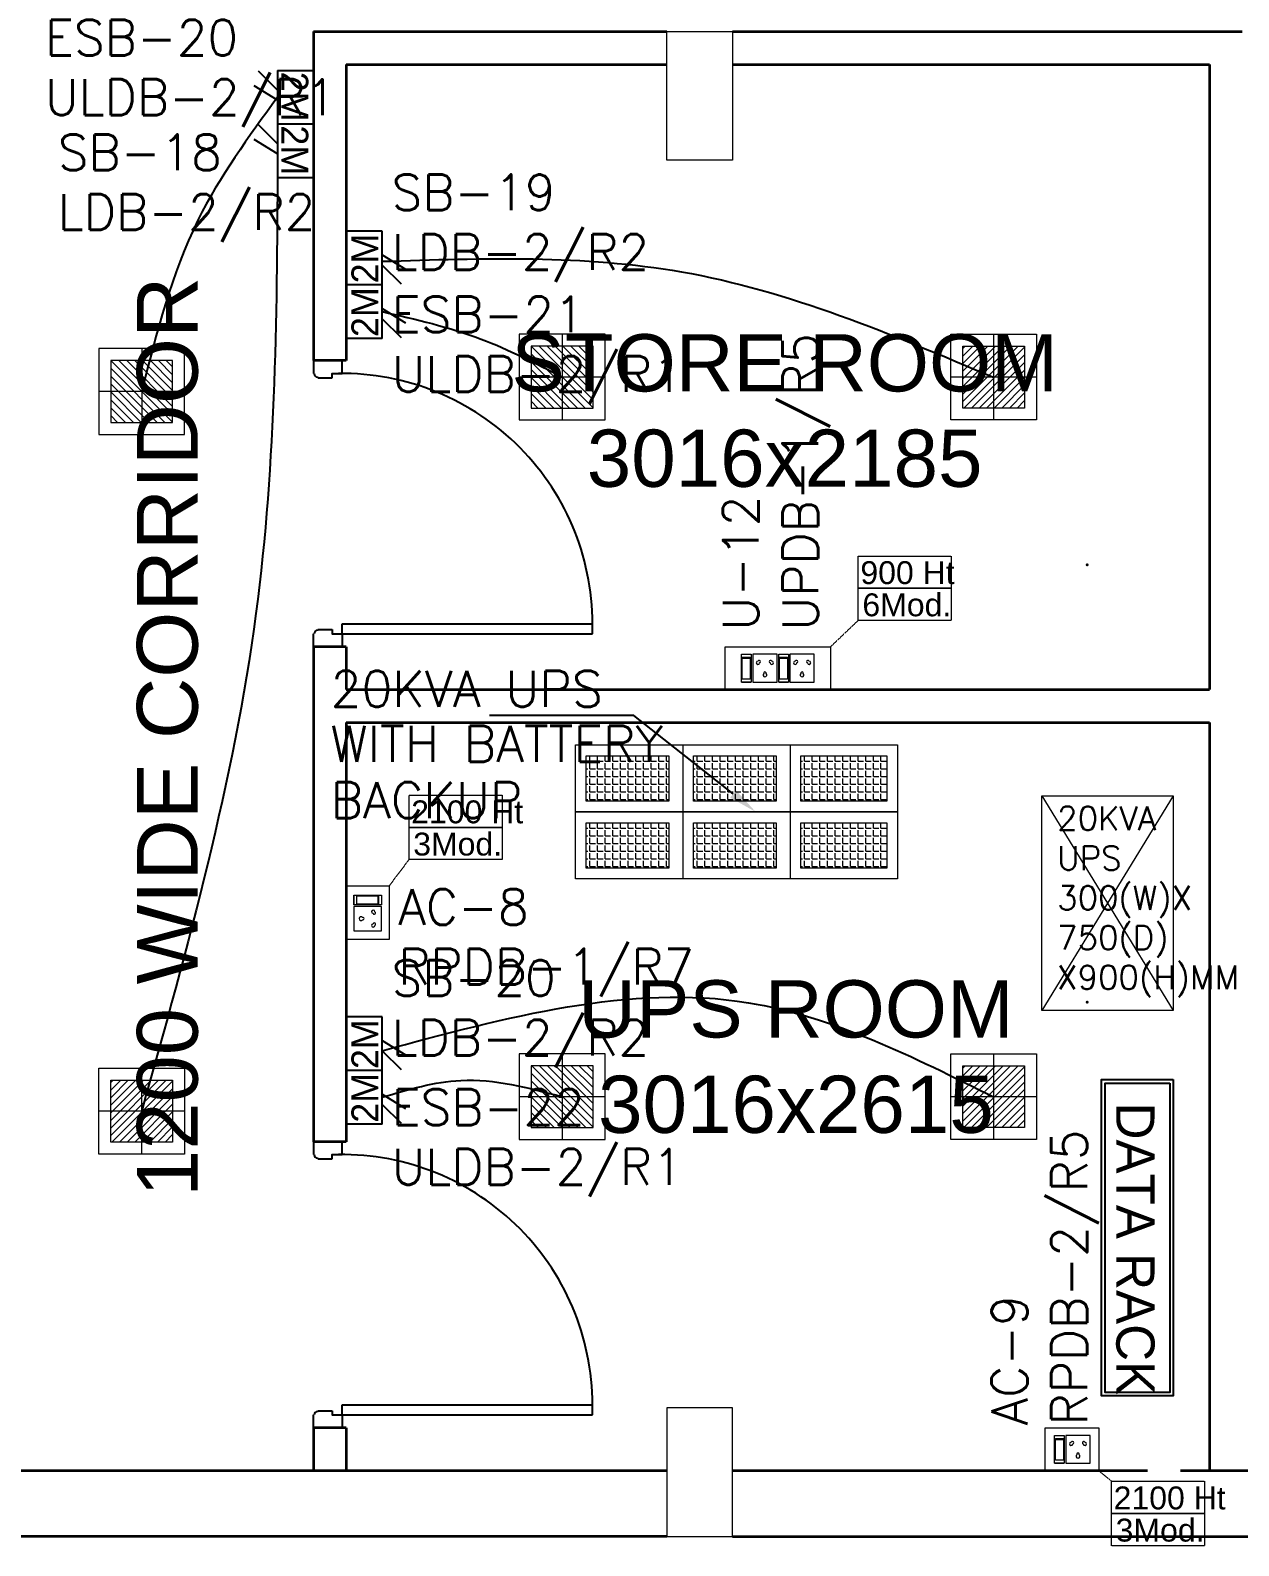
# Model space of a CAD drawing. Extents: x 2982526 to 3410143, y -1442121 to -1332990.
# Drawn here: x 3078199 to 3082421, y -1375402 to -1370105 of the extents above; entities that cross this region are included whole.
import ezdxf
from ezdxf import colors
from ezdxf.entities.mleader import LeaderData, LeaderLine
from ezdxf.enums import TextEntityAlignment as Align
from ezdxf.math import Vec2, Vec3

# ---------------------------------------------------------------- set-up
doc = ezdxf.new("R2010")
doc.units = 0
doc.header["$MEASUREMENT"] = 0
for name, pattern in [('1', [0, 0, 0]), ('CONTINU', [0]), ('DASHED2', [0.375, 0.25, -0.125])]:
    doc.linetypes.add(name, pattern=pattern)
for name, color, linetype in [('24W RAW POWER', 1, 'Continuous'), ('24W UPS POWER LIGHT', 5, 'Continuous'), ('DATA RACK', 1, 'Continuous'), ('DOOR', 40, 'Continuous'), ('ELE-2M RAW P.SB', 40, 'Continuous'), ('ELE-2M UPS P.SB', 3, 'Continuous'), ('ELE-LIGHTING TEXT', 7, 'Continuous'), ('TEXT', 5, '1')]:
    doc.layers.add(name, color=color, linetype=linetype)
doc.layers.add('CFT_LOOPING', color=7, linetype='1', lineweight=0, true_color=0xd6d600)
doc.layers.add('ELE-6A AC SOCKET', color=7, linetype='Continuous', lineweight=0, true_color=0x00ceb6)
for name, color, linetype, lineweight in [('Column', 162, 'Continuous', 13), ('ELE- DBS', 1, 'Continuous', 9), ('ELE-24W EMERGENCY  LED LIGHT', 5, 'Continuous', 18), ('ELE-24W LED LIGHT', 1, 'Continuous', 18), ('ELE-POWER SOCKET TEXT', 7, 'Continuous', 5), ('ELE. 2N0S OF 6-16 UPS SOCKETS', 191, 'Continuous', 0), ('ELE. DB', 1, 'Continuous', 9), ('WALL', 7, '1', 35)]:
    doc.layers.add(name, color=color, linetype=linetype, lineweight=lineweight)
doc.layers.add('ELE-LIGHTING WIRING', color=7, linetype='Continuous', true_color=0x63d7b6)
doc.styles.add('ARIAL', font='arial.ttf')
doc.styles.add('ROMANS', font='romans.shx')
doc.styles.add('Tw Cen MT', font='TCM_____.TTF')

# ---------------------------------------------------------------- blocks, each defined once
blk = doc.blocks.new('A$C19B8274B')
at = {"layer": 'DOOR'}
for p, q in [((-45, 925), (-80, 925)), ((-80, 50), (-80, 925)), ((-45, 50), (-45, 925)), ((-45, 50), (-80, 50)), ((-955, -50), (-955, -47.5)), ((-940, -35), (-942.5, -35)), ((-60, -35), (-57.5, -35)), ((-45, -50), (-45, -47.5))]:
    blk.add_line(p, q, dxfattribs=at)
for points in [[(-940, 15), (-955, 15), (-955, 50), (-1000, 50), (-1000, -50), (-955, -50)], [(-940, -35), (-940, 15)], [(-60, 15), (-45, 15), (-45, 50), (0, 50), (0, -50), (-45, -50)], [(-60, -35), (-60, 15)]]:
    blk.add_lwpolyline(points, dxfattribs=at)
at = {"layer": 'DOOR', "color": 145}
blk.add_arc((-80, 50), 875, 90, 182.2924427752461, dxfattribs=at)
at = {"layer": 'DOOR'}
for centre, start, end in [((-955, -35), 270, 0), ((-45, -35), 180, 270)]:
    blk.add_arc(centre, 12.5, start, end, dxfattribs=at)
blk = doc.blocks.new('Q5YYYU')
at = {"layer": 'Column'}
for points in [[(16844.91592110693, 5259.999959304929), (17074.91592110693, 5259.999959304929), (17074.91592110693, 4809.999959304929), (16844.91592110693, 4809.999959304929)], [(17074.91592158377, 449.999958589673), (16844.91592158377, 449.999958589673), (16844.91592158377, -4.141032695770264e-05), (17074.91592158377, -4.141032695770264e-05)]]:
    blk.add_lwpolyline(points, close=True, dxfattribs=at)
at = {"layer": 'WALL', "color": 8}
for p, q in [((15610.24925459921, 5259.999959543347), (15610.24925459921, 4109.999959305162)), ((15610.24925459921, 5259.999959543347), (16844.91592110693, 5259.999959543347)), ((17074.91592110693, 5259.999959543347), (18441.07761992561, 5259.999959543115)), ((18441.07761992561, 5259.999959543115), (18856.07761992514, 5259.999959543347)), ((15725.24925459921, 5144.999959543347), (15725.24925459968, 4109.999959305162)), ((15725.24925459921, 5144.999959543347), (16844.91592110693, 5144.999959543347)), ((17074.91592110693, 5144.999959543347), (18441.07761992514, 5144.999959543115)), ((18441.07761992514, 5144.999959543115), (18741.07761992561, 5144.999959543115)), ((18741.07761992561, 5144.999959543347), (18741.07761992561, 2959.999959305627)), ((15725.24925459968, 4109.999959305162), (15610.24925459921, 4109.999959305162)), ((15725.24925459968, 3109.999959305162), (15610.24925459921, 3109.999959305162)), ((15610.24925459921, 3109.999959305162), (15610.24925459921, 1379.99995930423)), ((15725.24925459968, 3109.999959305162), (15725.24925459968, 2959.999959305162)), ((15725.24925460014, 2959.999959305162), (18741.07761992514, 2959.999959305394)), ((15725.24925460014, 2844.999959304696), (18741.07761992514, 2844.999959304696)), ((15725.24925459968, 2844.999959304696), (15725.24925459968, 2744.999959543115)), ((18741.07761992561, 2844.999959304696), (18741.07761992561, 2744.999959543813)), ((15725.24925459968, 2744.999959543115), (15725.24925459921, 1379.999959304696)), ((18741.07761992561, 2744.999959543813), (18741.07761992561, 229.9999593051616)), ((15725.24925459968, 1379.999959304696), (15610.24925459921, 1379.999959304463)), ((15725.24925459968, 379.9999593046959), (15610.24925459921, 379.9999593046959)), ((15610.24925459921, 379.9999593046959), (15610.24925459921, 229.9999593051616)), ((15725.24925459921, 379.9999593046959), (15725.24925459968, 229.9999593046959)), ((14893.24925459968, 229.9999593049288), (14410.24925459921, 229.9999593049288)), ((16844.91592158377, 229.9999593049288), (14893.24925459968, 229.9999593049288)), ((18524.91592110647, 229.9999593051616), (17074.91592158377, 229.9999593049288)), ((18911.58258781489, 229.9999593049288), (18639.91592110693, 229.9999593051616)), ((16844.91592158377, -4.069507122039795e-05), (13693.24925459921, -4.069507122039795e-05)), ((17074.91592158377, -4.141032695770264e-05), (21314.07762040198, -4.141032695770264e-05))]:
    blk.add_line(p, q, dxfattribs=at)
at = {"layer": 'WALL'}
for p in [(18313.35296882084, 3396.666626130464), (18313.35296882084, 1868.333292717813)]:
    blk.add_point(p, dxfattribs=at)
at = {"layer": 'DOOR', "linetype": 'Continuous', "rotation": 270}
for p in [(15660.24925459921, 3109.999959305162), (15660.24925459921, 379.9999593046959)]:
    blk.add_blockref('A$C19B8274B', p, dxfattribs=at)
at = {"layer": 'TEXT', "color": 8, "style": 'ARIAL'}
blk.add_text('1200 WIDE CORRIDOR', height=212.5, rotation=90, dxfattribs=at).set_placement((15269.81005877862, 2795.185445341282), align=Align.BOTTOM_CENTER)
at = {"layer": 'TEXT', "color": 8, "char_height": 200, "attachment_point": 5, "style": 'ARIAL'}
for s, insert, width in [('STORE ROOM\\P3016x2185', (17256.82885441463, 3934.099352030782), 2061.081547443231), ('UPS ROOM\\P3016x2615', (17296.25860240217, 1676.159775050823), 2253.017537014966)]:
    blk.add_mtext(s, dxfattribs=dict(at, insert=insert, width=width))
blk = doc.blocks.new('24w led light')
at = {"layer": 'ELE-24W LED LIGHT', "color": 1, "lineweight": 0}
for p, q in [((159.0000000012145, 158.9999999986694), (-159.9999999987274, 159.0000000012225)), ((-159.9999999987274, 159.0000000012225), (-160.0000000012806, -159.9999999987194)), ((114.5367849160933, 114.5367849143026), (-115.5367849143026, 114.5367849161594)), ((-115.5367849143026, 114.5367849161594), (-115.5367849161594, -115.5367849143526)), ((114.5367849144106, -91.7112528255815), (-91.71125282390676, 114.5367849159273)), ((114.5367849147007, -63.51536992577766), (-63.51536992410293, 114.5367849156952)), ((114.5367849149328, -35.31948702603185), (-35.31948702429909, 114.5367849155211)), ((114.5367849151069, -7.123604126228013), (-7.123604124495255, 114.536784915289)), ((-0.5000000012805742, -159.999999999996), (-0.4999999987274407, 158.999999999946)), ((114.536784915339, 21.07227877357582), (21.07227877536661, 114.5367849150569)), ((114.5367849155711, 49.26816167332163), (49.26816167511242, 114.5367849148248)), ((114.5367849158032, 77.46404457312546), (77.46404457497428, 114.5367849145927)), ((114.5367849160353, 105.6599274730454), (105.6599274747201, 114.5367849143606)), ((114.5367849142945, -115.5367849162094), (114.5367849160933, 114.5367849143026)), ((158.9999999987194, -160.0000000012726), (159.0000000012145, 158.9999999986694)), ((110.1664341049445, -115.5367849160353), (-115.5367849143606, 110.1664341068094)), ((81.97055120514068, -115.5367849159193), (-115.5367849145927, 81.97055120700553)), ((53.77466830533685, -115.5367849157452), (-115.5367849147668, 53.77466830725971)), ((25.57878540547499, -115.536784915397), (-115.5367849150569, 25.57878540745588)), ((-160.000000000004, -0.4999999987194258), (158.999999999996, -0.5000000012725593)), ((-2.617097494328851, -115.5367849151649), (-115.536784915231, -2.617097492464012)), ((-30.81298039413269, -115.5367849150489), (-115.5367849154631, -30.81298039220982)), ((-59.00886329393652, -115.5367849148168), (-115.5367849156952, -59.00886329212971)), ((-87.20474619374036, -115.5367849144686), (-115.5367849159273, -87.20474619181749)), ((-160.0000000012806, -159.9999999987194), (158.9999999987194, -160.0000000012726)), ((-115.4006290935442, -115.5367849142945), (-115.5367849161594, -115.4006290915633)), ((-115.5367849161594, -115.5367849143526), (114.5367849142945, -115.5367849162094))]:
    blk.add_line(p, q, dxfattribs=at)
blk = doc.blocks.new('24w led emeregency')
at = {"layer": 'ELE-24W EMERGENCY  LED LIGHT'}
h = blk.add_hatch(dxfattribs=at)
h.set_pattern_fill('ANSI31', scale=166.666666666665, style=0)
h.set_pattern_definition([(45, (0, 0), (-14.73139127471959, 14.7313912747196), [])])
h.paths.add_polyline_path([(-115.397401795839, -115.397401795839), (-115.397401795839, 115.397401795839), (115.397401795839, 115.397401795839), (115.397401795839, -115.397401795839)])
at = {"layer": 'ELE-24W EMERGENCY  LED LIGHT', "color": 5}
for p, q in [((0, 160), (0, -160)), ((-160, 0), (160, 0))]:
    blk.add_line(p, q, dxfattribs=at)
for points in [[(-160, -160), (-160, 160), (160, 160), (160, -160)], [(-115.397401795839, -115.397401795839), (-115.397401795839, 115.397401795839), (115.397401795839, 115.397401795839), (115.397401795839, -115.397401795839)]]:
    blk.add_lwpolyline(points, close=True, dxfattribs=at)
blk = doc.blocks.new('2M SB')
at = {"layer": 'ELE-2M RAW P.SB'}
for p, q in [((-133.7655910551548, 160), (-69.26612788438797, 265.2194964364171)), ((-88.23655763268471, 160), (-3.38374388217926, 244.8528137430549)), ((-240, 160), (-240, 0)), ((0, 160), (-240, 160)), ((0, 160), (0, 0))]:
    blk.add_line(p, q, dxfattribs=at)
blk.add_text('2M', height=120, rotation=180, dxfattribs=at).set_placement((-6.021764248609543, 142.9791077449918))
blk = doc.blocks.new('2M UPS SB')
at = {"layer": 'ELE-2M UPS P.SB', "color": 3}
for p, q in [((-133.7655910551548, 160), (-69.26612788438797, 265.2194964364171)), ((-88.23655763268471, 160), (-3.38374388217926, 244.8528137430549)), ((-240, 160), (-240, 0)), ((0, 160), (-240, 160)), ((0, 160), (0, 0))]:
    blk.add_line(p, q, dxfattribs=at)
blk.add_text('2M', height=120, rotation=180, dxfattribs=at).set_placement((-6.021764248609543, 142.9791077449918))
blk = doc.blocks.new('RETETY')
at = {"layer": 'ELE- DBS'}
h = blk.add_hatch(dxfattribs=at)
h.set_pattern_fill('ANGLE', color=2, scale=3.830156223864397, angle=89.99999999999993)
h.set_pattern_definition([(89.99999999999993, (316265.6102441638, -529580.6001015325), (-26.75364122369282, 3.44019491446387e-14), [19.45719361723114, -7.296447606461677]), (179.9999999999999, (316265.6102441638, -529580.6001015325), (-3.60401371991453e-14, -26.75364122369282), [19.45719361723114, -7.296447606461677])])
h.paths.add_polyline_path([(-429.5979203972965, 1088.103408932919), (-429.5979203972965, 786.8908314674627), (-271.5708014806733, 786.8908314674627), (-271.5708014806733, 1088.103408932919)])
h = blk.add_hatch(dxfattribs=at)
h.set_pattern_fill('ANGLE', color=2, scale=3.830156223864397, angle=89.99999999999993)
h.set_pattern_definition([(89.99999999999993, (316499.7150246436, -529580.6001015325), (-26.75364122369282, 3.44019491446387e-14), [19.45719361723114, -7.296447606461677]), (179.9999999999999, (316499.7150246436, -529580.6001015325), (-3.60401371991453e-14, -26.75364122369282), [19.45719361723114, -7.296447606461677])])
h.paths.add_polyline_path([(-195.4931399179623, 1088.103408932919), (-195.4931399179623, 786.8908314674627), (-37.4660210008733, 786.8908314674627), (-37.4660210008733, 1088.103408932919)])
h = blk.add_hatch(dxfattribs=at)
h.set_pattern_fill('ANGLE', color=2, scale=3.830156223864397, angle=89.99999999999993)
h.set_pattern_definition([(89.99999999999993, (316265.6102441638, -529955.5972217327), (-26.75364122369282, 3.44019491446387e-14), [19.45719361723114, -7.296447606461677]), (179.9999999999999, (316265.6102441638, -529955.5972217327), (-3.60401371991453e-14, -26.75364122369282), [19.45719361723114, -7.296447606461677])])
h.paths.add_polyline_path([(-429.5979203972965, 700.9328401482198), (-429.5979203972965, 411.893711267272), (-271.5708014806733, 411.893711267272), (-271.5708014806733, 700.9328401482198)])
h = blk.add_hatch(dxfattribs=at)
h.set_pattern_fill('ANGLE', color=2, scale=3.830156223864397, angle=89.99999999999993)
h.set_pattern_definition([(89.99999999999993, (316499.7150246436, -529955.5972217327), (-26.75364122369282, 3.44019491446387e-14), [19.45719361723114, -7.296447606461677]), (179.9999999999999, (316499.7150246436, -529955.5972217327), (-3.60401371991453e-14, -26.75364122369282), [19.45719361723114, -7.296447606461677])])
h.paths.add_polyline_path([(-195.4931399179623, 700.9328401482198), (-195.4931399179623, 411.893711267272), (-37.4660210008733, 411.893711267272), (-37.4660210008733, 700.9328401482198)])
h = blk.add_hatch(dxfattribs=at)
h.set_pattern_fill('ANGLE', color=2, scale=3.830156223864397, angle=89.99999999999993)
h.set_pattern_definition([(89.99999999999993, (316265.6102441638, -530330.5943419054), (-26.75364122369282, 3.44019491446387e-14), [19.45719361723114, -7.296447606461677]), (179.9999999999999, (316265.6102441638, -530330.5943419054), (-3.60401371991453e-14, -26.75364122369282), [19.45719361723114, -7.296447606461677])])
h.paths.add_polyline_path([(-429.5979203972965, 325.9357199463993), (-429.5979203972965, 36.89659106731415), (-271.5708014806733, 36.89659106731415), (-271.5708014806733, 325.9357199463993)])
h = blk.add_hatch(dxfattribs=at)
h.set_pattern_fill('ANGLE', color=2, scale=3.830156223864397, angle=89.99999999999993)
h.set_pattern_definition([(89.99999999999993, (316499.7150246436, -530330.5943419054), (-26.75364122369282, 3.44019491446387e-14), [19.45719361723114, -7.296447606461677]), (179.9999999999999, (316499.7150246436, -530330.5943419054), (-3.60401371991453e-14, -26.75364122369282), [19.45719361723114, -7.296447606461677])])
h.paths.add_polyline_path([(-195.4931399179623, 325.9357199463993), (-195.4931399179623, 36.89659106731415), (-37.4660210008733, 36.89659106731415), (-37.4660210008733, 325.9357199463993)])
at = {"layer": 'ELE- DBS', "color": 3}
for p, q in [((-468.2095609591343, 749.9942403743044), (-234.1047804793343, 749.9942403743044)), ((-234.1047804793343, 749.9942403743044), (0, 749.9942403743044)), ((-468.2095609591343, 374.9884807486087), (-234.1047804793343, 374.9884807486087)), ((-234.1047804793343, 374.9884807486087), (0, 374.9884807486087))]:
    blk.add_line(p, q, dxfattribs=at)
for points in [[(-468.2095609591343, 0), (-468.2095609591343, 1125), (-234.1047804793343, 1125), (-234.1047804793343, 0)], [(-234.1047804793343, 0), (-234.1047804793343, 1125), (0, 1125), (0, 0)], [(-429.5979203972965, 786.8908314674627), (-429.5979203972965, 1088.103408932919), (-271.5708014806733, 1088.103408932919), (-271.5708014806733, 786.8908314674627)], [(-195.4931399179623, 786.8908314674627), (-195.4931399179623, 1088.103408932919), (-37.4660210008733, 1088.103408932919), (-37.4660210008733, 786.8908314674627)], [(-429.5979203972965, 411.893711267272), (-429.5979203972965, 700.9328401482198), (-271.5708014806733, 700.9328401482198), (-271.5708014806733, 411.893711267272)], [(-195.4931399179623, 411.893711267272), (-195.4931399179623, 700.9328401482198), (-37.4660210008733, 700.9328401482198), (-37.4660210008733, 411.893711267272)], [(-429.5979203972965, 36.89659106731415), (-429.5979203972965, 325.9357199463993), (-271.5708014806733, 325.9357199463993), (-271.5708014806733, 36.89659106731415)], [(-195.4931399179623, 36.89659106731415), (-195.4931399179623, 325.9357199463993), (-37.4660210008733, 325.9357199463993), (-37.4660210008733, 36.89659106731415)]]:
    blk.add_lwpolyline(points, close=True, dxfattribs=at)
blk = doc.blocks.new('DATA RACK')
at = {"layer": 'DATA RACK', "color": 1, "ltscale": 5}
for points in [[(4.423782229423523e-05, 3.366521559655666e-05), (4.423782229423523e-05, -1226.982976373518), (-277.4768647141755, -1226.982976373518), (-277.4768647141755, 3.366521559655666e-05)], [(-13.49146078899503, -13.49147135415114), (-13.49146078899503, -1213.491471354151), (-263.9853596575558, -1213.491471354151), (-263.9853596575558, -13.49147135415114)]]:
    blk.add_lwpolyline(points, close=True, dxfattribs=at)
at = {"layer": 'DATA RACK', "color": 1, "ltscale": 5, "insert": (-72.23637651279569, -89.14516106643714), "char_height": 148.306411464519, "width": 1124.346310283248, "attachment_point": 1, "rotation": 270, "style": 'Tw Cen MT'}
blk.add_mtext('DATA RACK', dxfattribs=at)
blk = doc.blocks.new('5Y3AQY')
at = {"layer": 'ELE. 2N0S OF 6-16 UPS SOCKETS', "color": 72, "lineweight": 0}
for p, q in [((-311.5148131554015, -26.47821136575658), (-277.706117503345, -26.47821136575658)), ((-311.5148131554015, -123.5216896266211), (-311.5148131554015, -26.47821136575658)), ((-311.5148131554015, -123.5216896266211), (-311.5148131554015, -26.47821136575658)), ((-308.6974218511023, -37.04342875699513), (-280.5235088076442, -37.04342875699513)), ((-308.6974218511023, -112.9564722352661), (-308.6974218511023, -37.04342875699513)), ((-308.6974218511023, -40.42429832229391), (-280.5235088076442, -40.42429832229391)), ((-280.5235088076442, -37.04342875699513), (-280.5235088076442, -112.9564722352661)), ((-277.706117503345, -26.47821136575658), (-277.706117503345, -123.5216896266211)), ((-272.0713348947465, -26.47821136575658), (-272.0713348947465, -123.5216896266211)), ((-187.0565235340036, -26.47821136575658), (-272.0713348947465, -26.47821136575658)), ((-187.0565235340036, -123.5216896266211), (-187.0565235340036, -26.47821136575658)), ((-181.4217409249395, -26.47821136575658), (-147.613045272883, -26.47821136575658)), ((-181.4217409249395, -123.5216896266211), (-181.4217409249395, -26.47821136575658)), ((-181.4217409249395, -123.5216896266211), (-181.4217409249395, -26.47821136575658)), ((-178.6043496206403, -37.04342875699513), (-150.4304365771823, -37.04342875699513)), ((-178.6043496206403, -112.9564722352661), (-178.6043496206403, -37.04342875699513)), ((-178.6043496206403, -40.42429832229391), (-150.4304365771823, -40.42429832229391)), ((-150.4304365771823, -37.04342875699513), (-150.4304365771823, -112.9564722352661)), ((-147.613045272883, -26.47821136575658), (-147.613045272883, -123.5216896266211)), ((-56.963451303076, -26.47821136575658), (-141.9782626642846, -26.47821136575658)), ((-141.9782626642846, -26.47821136575658), (-141.9782626642846, -123.5216896266211)), ((-56.963451303076, -123.5216896266211), (-56.963451303076, -26.47821136575658)), ((-311.5148131554015, -123.5216896266211), (-277.706117503345, -123.5216896266211)), ((-277.706117503345, -123.5216896266211), (-311.5148131554015, -123.5216896266211)), ((-280.5235088076442, -112.9564722352661), (-308.6974218511023, -112.9564722352661)), ((-272.0713348947465, -123.5216896266211), (-187.0565235340036, -123.5216896266211)), ((-181.4217409249395, -123.5216896266211), (-147.613045272883, -123.5216896266211)), ((-147.613045272883, -123.5216896266211), (-181.4217409249395, -123.5216896266211)), ((-150.4304365771823, -112.9564722352661), (-178.6043496206403, -112.9564722352661)), ((-141.9782626642846, -123.5216896266211), (-56.963451303076, -123.5216896266211))]:
    blk.add_line(p, q, dxfattribs=at)
blk.add_lwpolyline([(-368.4782626642846, 4.950386937707663e-05), (-1.794658601284027e-06, 4.950386937707663e-05), (-1.794658601284027e-06, -149.999950496247), (-368.4782626642846, -149.999950496247)], close=True, dxfattribs=at)
for centre, radius, start, end in [((-253.7910333280452, -56.05690794810653), 5.702069884257259, 87.48996629468185, 354.7310871131253), ((-249.2964395391755, -52.13456946169026), 4.600757324913441, 284.9048633383454, 157.3161900691182), ((-209.8314188895747, -52.13456946169026), 4.600757324913441, 22.68380993088185, 255.0951366616546), ((-205.3368251002394, -56.05690794810653), 5.702069884257259, 185.2689128868746, 92.51003370531816), ((-123.6979610975832, -56.05690794810653), 5.702069884257259, 87.48996629468185, 354.7310871131253), ((-119.2033673087135, -52.13456946169026), 4.600757324913441, 284.9048633383454, 157.3161900691182), ((-79.73834665864706, -52.13456946169026), 4.600757324913441, 22.68380993088185, 255.0951366616546), ((-75.24375286977738, -56.05690794810653), 5.702069884257259, 185.2689128868746, 92.51003370531816), ((-229.5639292141423, -98.95577360759489), 6.616767067352899, 127.1583653105455, 52.84163468945445), ((-229.5639292141423, -92.33763240673579), 4.216839631111756, 341.4031195226902, 198.5968804773098), ((-99.47085698368028, -98.95577360759489), 6.616767067352899, 127.1583653105455, 52.84163468945445), ((-99.47085698368028, -92.33763240673579), 4.216839631111756, 341.4031195226902, 198.5968804773098)]:
    blk.add_arc(centre, radius, start, end, dxfattribs=at)
blk = doc.blocks.new('EQ2WE')
at = {"layer": 'ELE-6A AC SOCKET', "lineweight": 0}
for p, q in [((-98.74961535586044, 169.5296093540965), (-215.4297063327394, 169.5296093540965)), ((-215.4297063327394, 169.5296093540965), (-215.4297063327394, 36.34056040062569)), ((-98.74961535586044, 36.34056040062569), (-98.74961535586044, 169.5296093540965)), ((-91.01605767477304, 36.34056040062569), (-91.01605767477304, 169.5296093540965)), ((-91.01605767477304, 169.5296093540965), (-44.61471158778295, 169.5296093540965)), ((-44.61471158778295, 169.5296093540965), (-91.01605767477304, 169.5296093540965)), ((-87.14927883446217, 50.84098105295561), (-87.14927883446217, 155.0291887017665)), ((-87.14927883446217, 155.0291887017665), (-48.48149042809382, 155.0291887017665)), ((-48.48149042809382, 155.0291887017665), (-48.48149042809382, 50.84098105295561)), ((-44.61471158778295, 169.5296093540965), (-44.61471158778295, 36.34056040062569)), ((-44.61471158778295, 169.5296093540965), (-44.61471158778295, 36.34056040062569)), ((-215.4297063327394, 36.34056040062569), (-98.74961535586044, 36.34056040062569)), ((-44.61471158778295, 36.34056040062569), (-91.01605767477304, 36.34056040062569)), ((-48.48149042809382, 55.48111566121224), (-87.14927883446217, 55.48111566121224)), ((-48.48149042809382, 50.84098105295561), (-87.14927883446217, 50.84098105295561))]:
    blk.add_line(p, q, dxfattribs=at)
blk.add_lwpolyline([(0, 0), (-257.3377121933736, 0), (-257.3377121933736, 205.8701697547222), (0, 205.8701697547222)], close=True, dxfattribs=at)
for centre, radius, start, end in [((-190.3405810883269, 76.93636897683609), 7.825907300167327, 5.268912887902898, 272.5100337055451), ((-184.1718958457932, 71.55308571003843), 6.314391276533496, 202.6838099291593, 75.09513666362629), ((-157.0896608447656, 135.8136806810508), 9.081299729220849, 307.1583653148004, 232.8416346884283), ((-157.0896608447656, 126.7304949983954), 5.787476604568305, 161.4031195280473, 18.59688047086035), ((-130.0074258428067, 71.55308571003843), 6.314391276533496, 104.9048633363737, 337.3161900708406), ((-123.8387406007387, 76.93636897683609), 7.825907300167327, 267.4899662944549, 174.7310871120971)]:
    blk.add_arc(centre, radius, start, end, dxfattribs=at)

msp = doc.modelspace()

# ---------------------------------------------------------------- linework, layer by layer
at = {"layer": 'CFT_LOOPING', "color": 7, "linetype": 'DASHED2', "ltscale": 5}
for p, q in [((3081091.65058965, -1372167.756157187), (3080994.988442123, -1372259.776140695)), ((3079452.835121976, -1373095.522408275), (3079522.14619504, -1373003.855306587)), ((3081976.618690867, -1375176.551488076), (3081932.59107656, -1375139.7761))]:
    msp.add_line(p, q, dxfattribs=at)
at = {"layer": 'CFT_LOOPING', "color": 7, "linetype": 'DASHED2', "ltscale": 5, "elevation": -1.382431946694851e-10}
for points in [[(3081091.65058965, -1371942.756157187), (3081416.470608684, -1371942.756157187), (3081416.470608684, -1372055.256157187), (3081091.65058965, -1372055.256157187)], [(3081091.65058965, -1372055.256157187), (3081416.470608684, -1372055.256157187), (3081416.470608684, -1372167.756157187), (3081091.65058965, -1372167.756157187)]]:
    msp.add_lwpolyline(points, close=True, dxfattribs=at)
at = {"layer": 'CFT_LOOPING', "color": 7, "linetype": 'DASHED2', "ltscale": 5}
for points in [[(3079522.14619504, -1372778.855306587), (3079846.966214074, -1372778.855306587), (3079846.966214074, -1372891.355306587), (3079522.14619504, -1372891.355306587)], [(3079522.14619504, -1372891.355306587), (3079846.966214074, -1372891.355306587), (3079846.966214074, -1373003.855306587), (3079522.14619504, -1373003.855306587)], [(3081976.618690867, -1375176.551488076), (3082301.438709901, -1375176.551488076), (3082301.438709901, -1375289.051488076), (3081976.618690867, -1375289.051488076)], [(3081976.618690867, -1375289.051488076), (3082301.438709901, -1375289.051488076), (3082301.438709901, -1375401.551488076), (3081976.618690867, -1375401.551488076)]]:
    msp.add_lwpolyline(points, close=True, dxfattribs=at)
at = {"layer": 'ELE- DBS', "color": 3}
for p, q in [((3081733.60660487, -1372781.075531459), (3082191.946977746, -1373531.087050711)), ((3081733.60660487, -1372781.075531459), (3082191.946977746, -1373531.087050711)), ((3082191.946977746, -1372781.075531459), (3081733.60660487, -1373531.087050711)), ((3081733.60660487, -1372781.075531459), (3082191.946977746, -1373531.087050711)), ((3081733.60660487, -1372781.075531459), (3082191.946977746, -1373531.087050711)), ((3082191.946977746, -1372781.075531459), (3081733.60660487, -1373531.087050711))]:
    msp.add_line(p, q, dxfattribs=at)
msp.add_lwpolyline([(3081733.60660487, -1372781.075531459), (3082191.946977746, -1372781.075531459), (3082191.946977746, -1373531.087050711), (3081733.60660487, -1373531.087050711)], close=True, dxfattribs=at)
msp.add_lwpolyline([(3081733.60660487, -1372781.075531459), (3082191.946977746, -1372781.075531459), (3082191.946977746, -1373531.087050711), (3081733.60660487, -1373531.087050711)], close=True, dxfattribs=at)
msp.add_lwpolyline([(3081733.60660487, -1372781.075531459), (3082191.946977746, -1372781.075531459), (3082191.946977746, -1373531.087050711), (3081733.60660487, -1373531.087050711)], close=True, dxfattribs=at)
msp.add_lwpolyline([(3081733.60660487, -1372781.075531459), (3082191.946977746, -1372781.075531459), (3082191.946977746, -1373531.087050711), (3081733.60660487, -1373531.087050711)], close=True, dxfattribs=at)
at = {"layer": 'ELE-LIGHTING WIRING', "color": 254, "true_color": 0xdebad0}
for points in [[(3079062.835129024, -1370339.161913532), (3078784.126217172, -1370769.481607232), (3078587.835129027, -1371367.746360131)], [(3079427.835129024, -1371088.441531876), (3079774.117431391, -1371184.38598616), (3080056.835129028, -1371317.276140577)], [(3079427.835129024, -1373834.281912362), (3079702.847732403, -1373775.399761238), (3080056.835129028, -1373832.276140695)]]:
    msp.add_spline(points, degree=3, dxfattribs=at)
at = {"layer": 'ELE-LIGHTING WIRING'}
for points in [[(3079062.835129024, -1370526.661913532), (3078986.956415764, -1372143.924013217), (3078587.835129024, -1373882.746360131)], [(3079427.835129024, -1370912.871469973), (3080473.50612971, -1370949.537476044), (3081566.890152917, -1371319.331164469)], [(3079427.835129024, -1373671.597101711), (3080707.615251457, -1373503.768950514), (3081566.890152917, -1373834.331164586)]]:
    msp.add_spline(points, degree=3, dxfattribs=at)

# ---------------------------------------------------------------- block references
at = {"layer": '24W RAW POWER', "lineweight": 9, "xscale": -0.9404388715045132, "yscale": 0.9404388715045132, "zscale": 0.9404388715045132}
for p in [(3081564.36490959, -1371316.805921141), (3081564.364909589, -1373831.805921259), (3078587.364909588, -1373882.276140695)]:
    msp.add_blockref('24w led light', p, dxfattribs=at)
at = {"layer": '24W UPS POWER LIGHT', "lineweight": 9, "xscale": -0.9375000000222322, "yscale": 0.9375000000222322, "zscale": 0.9375000000222322}
for p in [(3080056.835129028, -1371317.276140577), (3078587.835129027, -1371367.746360131), (3080056.835129028, -1373832.276140695)]:
    msp.add_blockref('24w led emeregency', p, dxfattribs=at)
at = {"layer": 'DATA RACK', "ltscale": 2, "xscale": 0.9009758719900597, "yscale": 0.9009758719900597, "zscale": 0.9009758719900597}
msp.add_blockref('DATA RACK', (3082191.946977746, -1373772.56867969), dxfattribs=at)
msp.add_blockref('DATA RACK', (3082191.946977746, -1373772.56867969), dxfattribs=at)
at = {"layer": 'ELE-2M RAW P.SB', "color": 6, "xscale": 0.7812500000005363, "yscale": 0.7812500000005363, "zscale": 0.7812500000005363}
for p, rotation in [((3079187.835129024, -1370432.911913532), 89.99999999999977), ((3079302.835129024, -1370994.691531876), 269.9999999999997), ((3079302.835129024, -1373740.531912362), 269.9999999999997)]:
    msp.add_blockref('2M SB', p, dxfattribs=dict(at, rotation=rotation))
at = {"layer": 'ELE-2M UPS P.SB', "color": 6, "xscale": 0.7812500000005363, "yscale": 0.7812500000005363, "zscale": 0.7812500000005363}
for p, rotation in [((3079187.835129024, -1370245.411913532), 89.9999999999998), ((3079302.835129024, -1371182.191531876), 269.9999999999998), ((3079302.835129024, -1373928.031912362), 269.9999999999998)]:
    msp.add_blockref('2M UPS SB', p, dxfattribs=dict(at, rotation=rotation))
at = {"layer": 'ELE-6A AC SOCKET', "color": 254, "linetype": 'ByBlock', "true_color": 0xdebad0, "xscale": 0.72861454468451, "yscale": 0.72861454468451, "zscale": 0.72861454468451}
for p, rotation in [((3079452.835121976, -1373095.522408275), 90), ((3081745.09107656, -1374989.7761), 180)]:
    msp.add_blockref('EQ2WE', p, dxfattribs=dict(at, rotation=rotation))
at = {"layer": 'ELE. 2N0S OF 6-16 UPS SOCKETS', "color": 3, "linetype": 'ByBlock', "rotation": 359.9999999999999}
msp.add_blockref('5Y3AQY', (3080994.988443918, -1372259.776190198), dxfattribs=at)
at = {"layer": 'ELE. DB', "linetype": 'ByBlock', "rotation": 270}
msp.add_blockref('RETETY', (3080103.87049853, -1373070.576769038), dxfattribs=at)
msp.add_blockref('RETETY', (3080103.87049853, -1373070.576769038), dxfattribs=at)
at = {"layer": 'WALL', "color": 240, "true_color": 0xed1f24}
msp.add_blockref('Q5YYYU', (3063577.585874425, -1375369.7761), dxfattribs=at)

# ---------------------------------------------------------------- texts
at = {"layer": 'ELE-LIGHTING TEXT', "color": 200, "linetype": 'CONTINU', "char_height": 125, "width": 349.8378647597838, "attachment_point": 1, "style": 'ROMANS'}
for s, insert in [('{\\C256;ESB-20\\PULDB-2/R1\\P}', (3078249.68972108, -1370068.357657355)), ('{\\C256;SB-18\\PLDB-2/R2\\P}', (3078294.659925433, -1370469.313205522)), ('{\\C256;SB-19\\PLDB-2/R2\\P}', (3079460.980759392, -1370609.051329832)), ('{\\C256;ESB-21\\PULDB-2/R1\\P}', (3079460.980759392, -1371035.845615267)), ('{\\C256;SB-20\\PLDB-2/R2\\P}', (3079460.980759392, -1373354.891710318)), ('{\\C256;ESB-22\\PULDB-2/R1\\P}', (3079460.980759392, -1373806.486045677))]:
    msp.add_mtext(s, dxfattribs=dict(at, insert=insert))
at = {"layer": 'ELE-POWER SOCKET TEXT', "char_height": 125, "width": 270.3351006995381, "attachment_point": 1}
for s, insert, rotation in [('{\\Fromans.shx|c228;U-12\\PUPDB-1/R5\\P}', (3080618.532179896, -1372203.007159689), 89.99999999999996), ('{\\Fromans.shx|c228;AC-9\\PRPDB-2/R5\\P}', (3081557.789634791, -1374981.285873968), 89.99999999999994)]:
    msp.add_mtext(s, dxfattribs=dict(at, insert=insert, rotation=rotation))
at = {"layer": 'ELE-POWER SOCKET TEXT', "insert": (3079484.615294022, -1373107.112244076), "char_height": 125, "width": 270.3351006995381, "attachment_point": 1}
msp.add_mtext('{\\Fromans.shx|c228;AC-8\\PRPDB-1/R7\\P}', dxfattribs=at)
at = {"layer": 'ELE. DB', "color": 0, "insert": (3081786.807359916, -1372817.883780155), "char_height": 83.33461325020303, "attachment_point": 1}
msp.add_mtext('{\\Fromans.shx|c0;20KVA\\PUPS\\P300(W)X\\P750(D)\\PX900(H)MM\\P} ', dxfattribs=at)
msp.add_mtext('{\\Fromans.shx|c0;20KVA\\PUPS\\P300(W)X\\P750(D)\\PX900(H)MM\\P} ', dxfattribs=at)
msp.add_mtext('{\\Fromans.shx|c0;20KVA\\PUPS\\P300(W)X\\P750(D)\\PX900(H)MM\\P} ', dxfattribs=at)
msp.add_mtext('{\\Fromans.shx|c0;20KVA\\PUPS\\P300(W)X\\P750(D)\\PX900(H)MM\\P} ', dxfattribs=at)
at = {"layer": 'TEXT', "color": 0, "linetype": 'Continuous', "ltscale": 12, "style": 'ROMANS'}
for s, p in [('20KVA UPS', (3079247.745139902, -1372469.731379478, 2.794324479333777e-09)), ('20KVA UPS', (3079247.745139902, -1372469.731379478, 2.794324479333777e-09)), ('WITH BATTERY', (3079247.745139902, -1372661.951918989, 2.794324479333777e-09)), ('WITH BATTERY', (3079247.745139902, -1372661.951918989, 2.794324479333777e-09)), ('BACKUP', (3079247.745139902, -1372858.840709422, 2.794324479333777e-09)), ('BACKUP', (3079247.745139902, -1372858.840709422, 2.794324479333777e-09))]:
    msp.add_text(s, height=126.1665508906077, dxfattribs=at).set_placement(p)
at = {"layer": 'TEXT', "color": 7, "char_height": 80, "attachment_point": 1}
for s, insert, width in [('\\A1;{\\fArial|b0|i0|c0|p34;900 Ht\\P}', (3081099.09242971, -1371960.834361362), 8957.987203209177), ('\\A1;{\\fArial|b0|i0|c0|p34;6Mod.\\P}', (3081106.111221876, -1372073.334361366), 352.574825963015), ('\\A1;{\\fArial|b0|i0|c0|p34;2100 Ht\\P}', (3079529.5880351, -1372796.933510762), 8957.987203209177), ('\\A1;{\\fArial|b0|i0|c0|p34;3Mod.\\P}', (3079536.606827267, -1372909.433510766), 352.574825963015), ('\\A1;{\\fArial|b0|i0|c0|p34;2100 Ht\\P}', (3081984.060530927, -1375194.629692251), 8957.987203209177), ('\\A1;{\\fArial|b0|i0|c0|p34;3Mod.\\P}', (3081991.079323093, -1375307.129692255), 352.574825963015)]:
    msp.add_mtext(s, dxfattribs=dict(at, insert=insert, width=width))

# ---------------------------------------------------------------- leaders
at = {"layer": 'TEXT', "color": 0, "linetype": 'Continuous', "ltscale": 12}
ml = msp.add_multileader_mtext('Standard', dxfattribs=at)
ml.set_content(' ')
ml.set_leader_properties()
ml.build(insert=Vec2(0, 0))
ml.multileader.update_dxf_attribs({"dogleg_length": 504.8635590882041, "arrow_head_size": 100})
ctx = ml.context
ctx.base_point, ctx.arrow_head_size, ctx.plane_origin, ctx.plane_x_axis, ctx.plane_y_axis = Vec3(3079803.05602976, -1372500.402963052), 100, Vec3(3079660.401210512, -1372363.898574067), Vec3(-1, 1.224646799147353e-16), Vec3(-1.224646799147353e-16, -1)
notes = []
notes.append((ctx, [(0, (1, 1, 0), (3080307.919588848, -1372500.402963052), (-1, 1.224646799147353e-16), 504.8635590882041, [(0, [(3080732.583145564, -1372836.471988559)], 0, [])])]))
ctx.mtext.insert, ctx.mtext.text_direction, ctx.mtext.rotation, ctx.mtext.flow_direction = Vec3(3079801.05602976, -1372502.802963052), Vec3(-1, 1.224646799147353e-16), 3.141592653589793, 5
ml = msp.add_multileader_mtext('Standard', dxfattribs=at)
ml.set_content(' ')
ml.set_leader_properties()
ml.build(insert=Vec2(0, 0))
ml.multileader.update_dxf_attribs({"dogleg_length": 504.8635590882041, "arrow_head_size": 100})
ctx = ml.context
ctx.base_point, ctx.arrow_head_size, ctx.plane_origin, ctx.plane_x_axis, ctx.plane_y_axis = Vec3(3079803.05602976, -1372500.402963052), 100, Vec3(3079660.401210512, -1372363.898574067), Vec3(-1, 1.224646799147353e-16), Vec3(-1.224646799147353e-16, -1)
notes.append((ctx, [(0, (1, 1, 0), (3080307.919588848, -1372500.402963052), (-1, 1.224646799147353e-16), 504.8635590882041, [(0, [(3080732.583145564, -1372836.471988559)], 0, [])])]))
ctx.mtext.insert, ctx.mtext.text_direction, ctx.mtext.rotation, ctx.mtext.flow_direction = Vec3(3079801.05602976, -1372502.802963052), Vec3(-1, 1.224646799147353e-16), 3.141592653589793, 5
for ctx, leaders in notes:
    for number, flags, end, landing, length, lines in leaders:
        leader = LeaderData()
        leader.index, (leader.has_last_leader_line, leader.has_dogleg_vector, leader.attachment_direction) = number, flags
        leader.last_leader_point, leader.dogleg_vector, leader.dogleg_length = Vec3(end), Vec3(landing), length
        for number, points, colour, breaks in lines:
            line = LeaderLine()
            line.index, line.vertices, line.color, line.breaks = number, Vec3.list(points), colors.encode_raw_color(colour), breaks
            leader.lines.append(line)
        ctx.leaders.append(leader)

doc.saveas('drawing.dxf')
